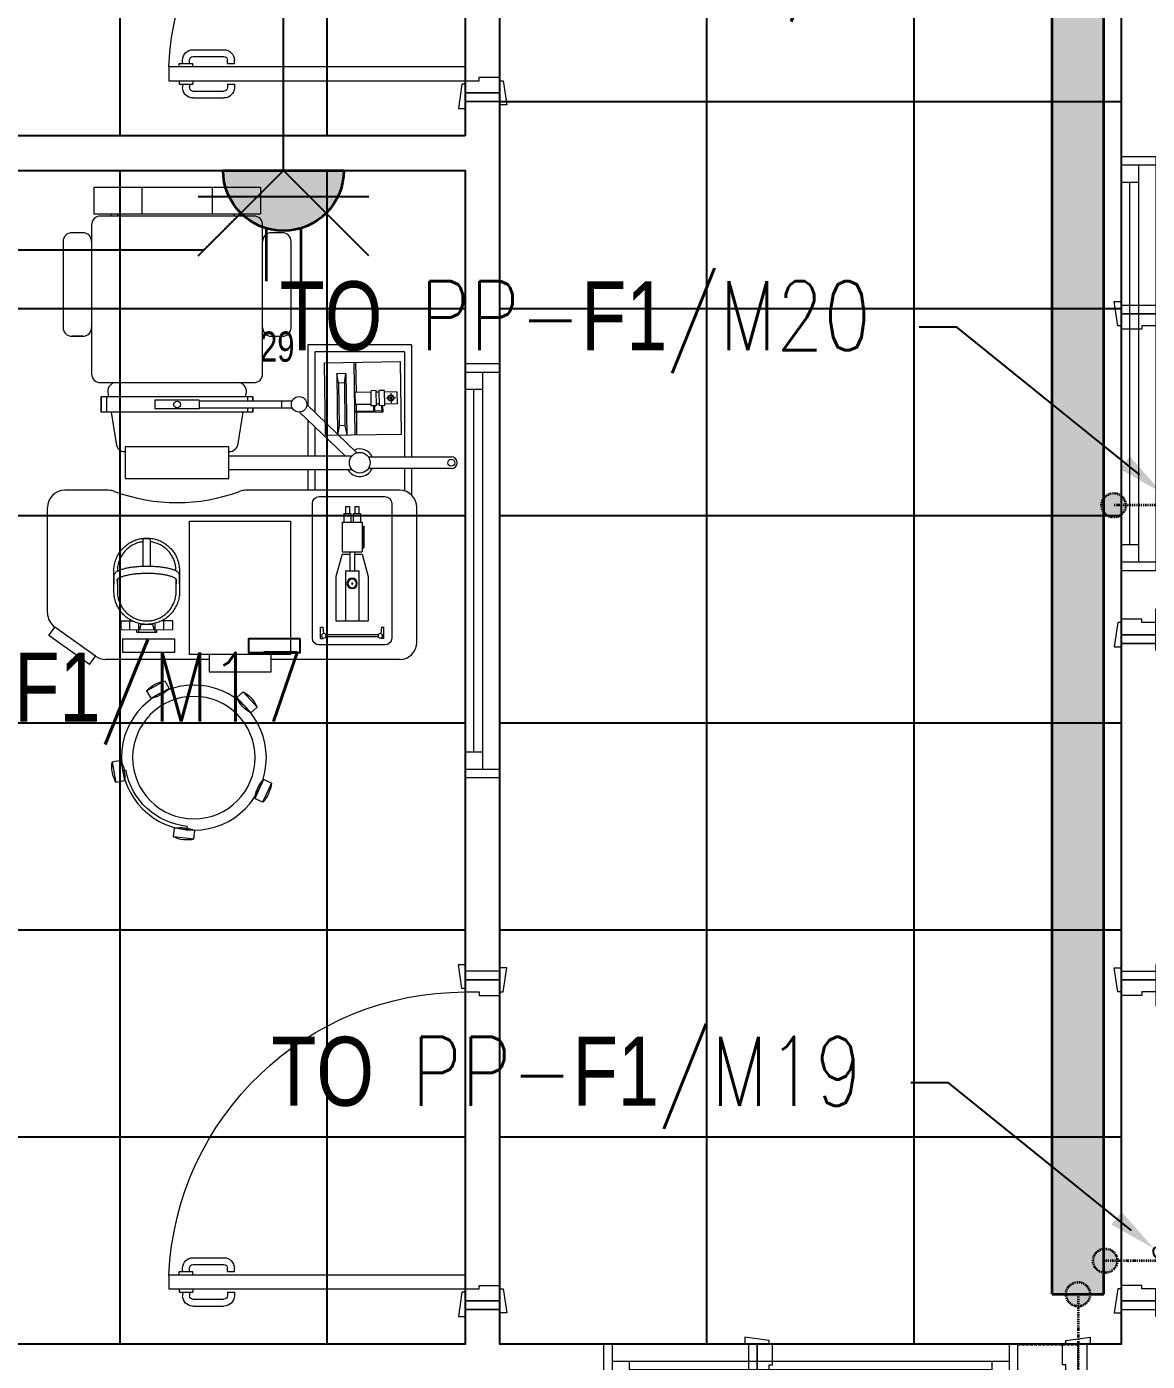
# Model space of a CAD drawing. Extents: x -178977 to 231842, y -29287 to 19916.
# Drawn here: x 13005 to 16252, y -10710 to -6843 of the extents above; entities that cross this region are included whole.
import ezdxf
from ezdxf import colors
from ezdxf.entities.mleader import LeaderData, LeaderLine
from ezdxf.enums import TextEntityAlignment as Align
from ezdxf.math import Vec2, Vec3

# ---------------------------------------------------------------- set-up
doc = ezdxf.new("R2010")
doc.units = 0
doc.header["$LTSCALE"] = 0.25
for name, pattern in [('01-First Floor-FUR$0$HIDDEN2', [4.7625, 3.175, -1.5875]), ('DASHDOT', [25.4, 12.7, -6.35, 0, -6.35]), ('HIDDEN', [9.525, 6.35, -3.175])]:
    doc.linetypes.add(name, pattern=pattern)
for name, color, linetype, lineweight in [('01-First Floor-FUR$0$72_EGR_EQP_TAG', 142, 'Continuous', 5), ('01-First Floor-FUR$0$Aluminum', 251, 'Continuous', 5), ('01-First Floor-FUR$0$LOADING', 253, 'Continuous', 5), ('01-First Floor-FUR$0$Walls', 251, 'Continuous', 5), ('01-First Floor-FUR$0$Wooden Joinery', 251, 'Continuous', 5), ('E-LITE-CIRC', 6, 'Continuous', 25), ('E-LITE-CLNG-CNDT', 6, 'DASHDOT', 35), ('E-LITE-EXIT-NUMB', 6, 'Continuous', 25), ('E-POWR-CLNG-CNDT', 6, 'DASHDOT', 35), ('E-POWR-FLOR-CNDT', 6, 'HIDDEN', 25), ('E-POWR-WALL @ 100', 4, 'Continuous', 35), ('T-CABL-TRAY', 60, 'Continuous', 35)]:
    doc.layers.add(name, color=color, linetype=linetype, lineweight=lineweight)
doc.layers.add('01-First Floor-FUR$0$FALSE CEILING', color=251, linetype='Continuous')
doc.styles.add('01-First Floor-FUR$0$X3G_ENTITY_257CFD', font='swisscl.ttf', dxfattribs={"height": 200})
doc.styles.add('DC_SIMPLEX', font='SIMPLEX.shx', dxfattribs={"width": 0.7})

# ---------------------------------------------------------------- blocks, each defined once
blk = doc.blocks.new('01-First Floor-FUR$0$A$C72370EFE')
at = {"layer": '01-First Floor-FUR$0$Wooden Joinery'}
for p, q in [((-0.01, -0.03), (-0.01, -0.07)), ((0, -0.03), (-0.01, -0.03)), ((0.04, -0.03), (0.05, -0.03)), ((0.05, -0.03), (0.05, -0.07)), ((-0.05, -0.07), (-0.05, -0.16)), ((-0.03, -0.07), (-0.03, -0.16)), ((-0.01, -0.04), (-0.02, -0.04)), ((-0.01, -0.06), (-0.02, -0.06)), ((0, -0.07), (-0.01, -0.07)), ((0.04, -0.07), (0.05, -0.07)), ((0.05, -0.04), (0.06, -0.04)), ((0.05, -0.06), (0.06, -0.06)), ((0.07, -0.07), (0.07, -0.16)), ((0.09, -0.07), (0.09, -0.16)), ((-0.01, -0.17), (-0.02, -0.17)), ((-0.01, -0.19), (-0.02, -0.19)), ((-0.01, -0.17), (-0.01, -0.19)), ((0.05, -0.17), (0.06, -0.17)), ((0.05, -0.17), (0.05, -0.19)), ((0.05, -0.19), (0.06, -0.19))]:
    blk.add_line(p, q, dxfattribs=at)
for centre, radius, start, end in [((-0.02, -0.07), 0.03, 90, 180), ((-0.02, -0.07), 0.01, 90, 180), ((0.06, -0.07), 0.03, 0, 90), ((0.06, -0.07), 0.01, 0, 90), ((-0.02, -0.16), 0.03, 180, 270), ((-0.02, -0.16), 0.01, 180, 270), ((0.06, -0.16), 0.01, 270, 0), ((0.06, -0.16), 0.03, 270, 0)]:
    blk.add_arc(centre, radius, start, end, dxfattribs=at)
blk = doc.blocks.new('01-First Floor-FUR$0$A$C5DAD61B4')
at = {"layer": '01-First Floor-FUR$0$Wooden Joinery'}
for points in [[(80, 959.1), (80, 969.1), (10, 979.1), (10, 959.1)], [(940, 959.1), (940, 969.1), (1010, 979.1), (1010, 959.1)], [(70, 859.1), (70, 849.1), (0, 839.1), (0, 859.1)], [(120, 859.1), (120, 0), (80, 0), (80, 859.1)], [(950, 859.1), (950, 849.1), (1020, 839.1), (1020, 859.1)]]:
    blk.add_lwpolyline(points, close=True, dxfattribs=at)
for points in [[(45, 859.1), (45, 959.1), (20, 959.1), (20, 859.1), (45, 859.1)], [(45, 859.1), (80, 859.1), (80, 899.1), (90, 899.1), (90, 959.1), (45, 959.1), (45, 859.1)], [(975, 859.1), (940, 859.1), (940, 899.1), (930, 899.1), (930, 959.1), (975, 959.1), (975, 859.1)], [(975, 859.1), (975, 959.1), (1000, 959.1), (1000, 859.1), (975, 859.1)]]:
    blk.add_lwpolyline(points, dxfattribs=at)
blk.add_arc((80, 859.1), 860, 272.666, 0, dxfattribs=at)
at = {"layer": '01-First Floor-FUR$0$Wooden Joinery', "xscale": 999.9999999998854, "yscale": 999.9999999998854, "zscale": 999.9999999998854, "rotation": 180}
blk.add_blockref('01-First Floor-FUR$0$A$C72370EFE', (120, 0), dxfattribs=at)
blk = doc.blocks.new('01-First Floor-FUR$0$ME12326-P')
for p, q in [((0, 0.22), (0, 0)), ((0, 0.22), (0.21, 0.22)), ((0.21, 0.22), (0.21, 0)), ((0.027, 0.1807), (0, 0.1852)), ((0.1775, 0.1852), (0, 0.1852)), ((0.027, 0.1635), (0, 0.159)), ((0.1775, 0.159), (0, 0.159)), ((0.1505, 0.1807), (0.027, 0.1807)), ((0.027, 0.1635), (0.027, 0.1807)), ((0.1505, 0.1635), (0.027, 0.1635)), ((0.1505, 0.1807), (0.1775, 0.1852)), ((0.1505, 0.1635), (0.1505, 0.1807)), ((0.1505, 0.1635), (0.1775, 0.159)), ((0.1775, 0.159), (0.1775, 0.1852)), ((0.21, 0.1355), (0, 0.1355)), ((0.0648, 0.1301), (0, 0.1301)), ((0.0648, 0.0536), (0.0648, 0.1355)), ((0.0679, 0.0806), (0.0679, 0.1355)), ((0.0875, 0.1301), (0.0679, 0.1301)), ((0.0875, 0.0867), (0.0875, 0.1327)), ((0.0875, 0.1327), (0.1225, 0.1327)), ((0.1225, 0.0867), (0.1225, 0.1327)), ((0.21, 0.1301), (0.1225, 0.1301)), ((0.0831, 0.0806), (0.0648, 0.0806)), ((0.0831, 0.0776), (0.0648, 0.0776)), ((0.0679, 0.0567), (0.0679, 0.0776)), ((0.0831, 0.0715), (0.0831, 0.0867)), ((0.0831, 0.0867), (0.1269, 0.0867)), ((0.1269, 0.0715), (0.1269, 0.0867)), ((0.0831, 0.0567), (0.0648, 0.0567)), ((0.0831, 0.0536), (0.0648, 0.0536)), ((0.0831, 0.0715), (0.1269, 0.0715)), ((0.0831, 0.0476), (0.0831, 0.0628)), ((0.0831, 0.0628), (0.1269, 0.0628)), ((0.0831, 0.0476), (0.1269, 0.0476)), ((0.0875, 0.0628), (0.0875, 0.0715)), ((0.0875, 0.0116), (0.0875, 0.0476)), ((0.105, 0.0152), (0.105, 0.0435)), ((0.1225, 0.0628), (0.1225, 0.0715)), ((0.1225, 0.0116), (0.1225, 0.0476)), ((0.1269, 0.0476), (0.1269, 0.0628)), ((0, 0), (0.21, 0)), ((0.1225, 0.0116), (0.0875, 0.0116)), ((0.1192, 0.0291), (0.0908, 0.0291))]:
    blk.add_line(p, q)
for radius in [0.00847, 0.00758, 0.00267]:
    blk.add_circle((0.105, 0.0293), radius)
blk = doc.blocks.new('01-First Floor-FUR$0$ME12281-P')
at = {"color": 0}
for p, q in [((0.4454, 0.3153), (0.0554, 0.3153)), ((0.0354, 0.2953), (0.0354, 0.1053)), ((0.414, 0.2923), (0.414, 0.2855)), ((0.4469, 0.2923), (0.414, 0.2923)), ((0.414, 0.2855), (0.4325, 0.283)), ((0.4356, 0.2759), (0.4356, 0.124)), ((0.4412, 0.2759), (0.4412, 0.1246)), ((0.4469, 0.2855), (0.4447, 0.2855)), ((0.4469, 0.2923), (0.4469, 0.2855)), ((0.4654, 0.1053), (0.4654, 0.2953)), ((0.2028, 0.2289), (0.2676, 0.2473)), ((0.2676, 0.2473), (0.3961, 0.2473)), ((0.3961, 0.2473), (0.3961, 0.1533)), ((0.0648, 0.2198), (0.0845, 0.2198)), ((0.0648, 0.2198), (0.0648, 0.2083)), ((0.0648, 0.2083), (0.0845, 0.2083)), ((0.0845, 0.2243), (0.1099, 0.2243)), ((0.0845, 0.2243), (0.0845, 0.2037)), ((0.0845, 0.2037), (0.1099, 0.2037)), ((0.0845, 0.1968), (0.0845, 0.1762)), ((0.0845, 0.1968), (0.1099, 0.1968)), ((0.1099, 0.2289), (0.1953, 0.2289)), ((0.1099, 0.2289), (0.1099, 0.1716)), ((0.1953, 0.2289), (0.1953, 0.1716)), ((0.1953, 0.2071), (0.2504, 0.2071)), ((0.1953, 0.1934), (0.2504, 0.1934)), ((0.2028, 0.2289), (0.2028, 0.2071)), ((0.2028, 0.1934), (0.2028, 0.1716)), ((0.2504, 0.2198), (0.3961, 0.2198)), ((0.2504, 0.2198), (0.2504, 0.1808)), ((0.2851, 0.2009), (0.2851, 0.1996)), ((0.2851, 0.2009), (0.2892, 0.2009)), ((0.2851, 0.1996), (0.2892, 0.1996)), ((0.2892, 0.2009), (0.2892, 0.1996)), ((0.0648, 0.1922), (0.0648, 0.1808)), ((0.0648, 0.1922), (0.0845, 0.1922)), ((0.0648, 0.1808), (0.0845, 0.1808)), ((0.0845, 0.1762), (0.1099, 0.1762)), ((0.1099, 0.1716), (0.1953, 0.1716)), ((0.1211, 0.1692), (0.1211, 0.166)), ((0.1211, 0.1692), (0.184, 0.1692)), ((0.1211, 0.166), (0.184, 0.166)), ((0.184, 0.1692), (0.184, 0.166)), ((0.2028, 0.1716), (0.2676, 0.1533)), ((0.2504, 0.1808), (0.3961, 0.1808)), ((0.2676, 0.1533), (0.3961, 0.1533)), ((0.414, 0.1151), (0.4325, 0.1175)), ((0.0554, 0.0853), (0.4454, 0.0853)), ((0.414, 0.1151), (0.414, 0.1082)), ((0.4469, 0.1082), (0.414, 0.1082)), ((0.4469, 0.1151), (0.4447, 0.1151)), ((0.4469, 0.1082), (0.4469, 0.1151))]:
    blk.add_line(p, q, dxfattribs=at)
for centre, radius in [((0.439, 0.2821), 0.00657), ((0.2871, 0.2003), 0.0149), ((0.2871, 0.2003), 0.0125), ((0.439, 0.1184), 0.00657)]:
    blk.add_circle(centre, radius, dxfattribs=at)
for centre, start, end in [((0.0554, 0.2953), 90, 180), ((0.4454, 0.2953), 0, 90), ((0.0554, 0.1053), 180, 270), ((0.4454, 0.1053), 270, 0)]:
    blk.add_arc(centre, 0.02, start, end, dxfattribs=at)
blk = doc.blocks.new('01-First Floor-FUR$0$ME18014A-P')
for p, q in [((-0.6447, 1.2847), (-0.2727, 1.2847)), ((-0.0927, 1.2847), (0.2071, 1.2847)), ((0.2537, 1.2997), (0.2362, 1.2753)), ((0.2537, 1.2997), (0.3719, 1.2152)), ((0.2362, 1.2753), (0.3544, 1.1908)), ((0.2362, 1.2753), (0.3544, 1.1908)), ((-0.6947, 1.2347), (-0.6947, 0.8447)), ((0.3719, 1.2152), (0.3544, 1.1908)), ((0.3753, 1.1501), (0.3753, 0.8447)), ((-0.6792, 0.7317), (-0.6792, 0.8085)), ((-0.6447, 0.7947), (-0.1986, 0.7947)), ((-0.3792, 0.7347), (-0.3792, 0.7947)), ((0.1986, 0.7947), (0.3253, 0.7947)), ((-0.15, 0.7347), (-0.5068, 0.7347)), ((-0.7944, 0.7317), (-0.5539, 0.7317)), ((-0.5539, 0.6977), (-0.7944, 0.6977)), ((-0.6792, 0.3732), (-0.6792, 0.6977)), ((-0.3759, 0.5465), (-0.5208, 0.6859)), ((-0.15, 0.6947), (-0.5068, 0.6947)), ((-0.3551, 0.5682), (-0.4867, 0.6947)), ((-0.3792, 0.5913), (-0.3792, 0.6947)), ((-0.1765, 0.6594), (-0.1913, 0.5686)), ((-0.15, 0.6826), (-0.1512, 0.6826)), ((0.1512, 0.6826), (0.15, 0.6826)), ((0.1913, 0.5686), (0.1765, 0.6594)), ((-0.3792, 0.3732), (-0.3792, 0.5496)), ((-0.0644, 0.5554), (-0.3331, 0.5554)), ((-0.3037, 0.5554), (-0.3037, 0.5361)), ((-0.2198, 0.5686), (-0.2198, 0.5554)), ((-0.2198, 0.5686), (0.2198, 0.5686)), ((-0.2198, 0.5554), (-0.2198, 0.5686)), ((-0.2044, 0.5554), (-0.2044, 0.5686)), ((-0.0644, 0.5586), (0.0644, 0.5586)), ((-0.0644, 0.5336), (-0.0644, 0.5586)), ((0.0644, 0.5336), (0.0644, 0.5586)), ((0.2044, 0.5236), (0.2044, 0.5686)), ((0.2198, 0.5686), (0.2198, 0.5236)), ((0.2198, 0.5236), (0.2198, 0.5686)), ((-0.3326, 0.5361), (-0.0644, 0.5361)), ((-0.2198, 0.5361), (-0.2198, 0.5236)), ((-0.2198, 0.5236), (-0.2198, 0.5361)), ((-0.2198, 0.5236), (0.2198, 0.5236)), ((-0.2044, 0.5236), (-0.2044, 0.5361)), ((-0.1986, 0.5236), (-0.2008, 0.5102)), ((-0.0644, 0.5336), (0.0644, 0.5336)), ((0.2008, 0.5102), (0.1986, 0.5236)), ((0.2223, 0.4826), (-0.2223, 0.4826)), ((-0.2477, 0.4572), (-0.2477, 0.0254)), ((0.2476, 0.0254), (0.2476, 0.4572)), ((-0.6792, 0.3732), (-0.3792, 0.3732)), ((-0.2731, 0.3484), (-0.3048, 0.3484)), ((0.273, 0.3484), (0.3048, 0.3484)), ((0.3048, 0.3484), (0.273, 0.3484)), ((-0.3302, 0.323), (-0.3302, 0.0738)), ((0.3302, 0.0738), (0.3302, 0.323)), ((-0.3048, 0.0484), (-0.2731, 0.0484)), ((0.273, 0.0484), (0.3048, 0.0484)), ((-0.2223, 0), (0.2223, 0)), ((-0.1841, -0.0063), (-0.1841, 0)), ((-0.1651, 0), (-0.1651, -0.0063)), ((0.1714, 0), (0.1714, -0.0063)), ((0.1905, 0), (0.1905, -0.0063)), ((-0.2413, -0.0826), (-0.2413, -0.0063)), ((0.2413, -0.0063), (-0.2413, -0.0063)), ((-0.1016, -0.0826), (-0.1016, -0.0063)), ((0.1011, -0.0063), (0.1011, -0.0826)), ((0.2413, -0.0826), (0.2413, -0.0063)), ((-0.2413, -0.0826), (0.2413, -0.0826))]:
    blk.add_line(p, q)
at = {"color": 8}
for p, q in [((-0.6592, 0.7317), (-0.6592, 0.7968)), ((-0.3992, 0.7347), (-0.3992, 0.7947)), ((-0.6592, 0.3932), (-0.6592, 0.6977)), ((-0.3992, 0.6105), (-0.3992, 0.6947)), ((-0.3992, 0.3932), (-0.3992, 0.5689)), ((-0.6592, 0.3932), (-0.3992, 0.3932))]:
    blk.add_line(p, q, dxfattribs=at)
for points in [[(-0.2727, 1.2703), (-0.0927, 1.2703), (-0.0927, 1.3203), (-0.2727, 1.3203)], [(-0.3289, 0.8843), (-0.3289, 1.2703), (-0.0364, 1.2703), (-0.0364, 0.8843)], [(-0.15, 0.6686), (0.15, 0.6686), (0.15, 0.7607), (-0.15, 0.7607)]]:
    blk.add_lwpolyline(points, close=True)
for centre, radius in [((-0.5292, 0.7147), 0.03), ((-0.7944, 0.7147), 0.01), ((-0.3535, 0.5457), 0.0225), ((0, 0.5461), 0.00979)]:
    blk.add_circle(centre, radius)
for centre, radius, start, end in [((-0.6447, 1.2347), 0.05, 90, 180), ((0.2071, 1.2347), 0.05, 54.4343, 90), ((0.3253, 1.1501), 0.05, 0, 54.4343), ((-0.6447, 0.8447), 0.05, 180, 270), ((0, 0.313), 0.5175, 69.5195, 110.4805), ((0.3253, 0.8447), 0.05, 270, 0), ((-0.1986, 0.8447), 0.05, 270, 290.4805), ((0.1986, 0.8447), 0.05, 249.5195, 270), ((-0.5292, 0.7147), 0.04, 30, 154.8331), ((-0.7944, 0.7147), 0.017, 90, 270), ((-0.5292, 0.7147), 0.04, 205.1669, 294.1023), ((-0.1512, 0.6572), 0.0254, 90, 175.0303), ((0.1512, 0.6572), 0.0254, 4.9697, 90), ((-0.1755, 0.508), 0.0254, 175.0303, 270), ((0.1755, 0.508), 0.0254, 270, 4.9697), ((-0.2223, 0.4572), 0.0254, 90, 180), ((0.2223, 0.4572), 0.0254, 0, 90), ((-0.3048, 0.323), 0.0254, 90, 180), ((-0.2731, 0.323), 0.0254, 0, 90), ((0.273, 0.323), 0.0254, 90, 180), ((0.3048, 0.323), 0.0254, 0, 90), ((-0.3048, 0.0738), 0.0254, 180, 270), ((-0.2731, 0.0738), 0.0254, 270, 0), ((0.273, 0.0738), 0.0254, 180, 270), ((0.3048, 0.0738), 0.0254, 270, 0), ((-0.2223, 0.0254), 0.0254, 180, 270), ((0.2223, 0.0254), 0.0254, 270, 0)]:
    blk.add_arc(centre, radius, start, end)
blk = doc.blocks.new('01-First Floor-FUR$0$ME12818-P')
for p, q in [((-0.0723, 0.1635), (0.0777, 0.1635)), ((-0.0723, 0.1635), (-0.0723, 0.1385)), ((-0.0468, 0.1635), (-0.0468, 0.1385)), ((-0.0262, 0.1712), (0.0316, 0.1712)), ((-0.0262, 0.1712), (-0.0262, 0.1635)), ((-0.0212, 0.1712), (-0.0212, 0.145)), ((-0.0148, 0.1485), (-0.0184, 0.1635)), ((0.0238, 0.1635), (0.0202, 0.1485)), ((0.0266, 0.1712), (0.0266, 0.145)), ((0.0316, 0.1712), (0.0316, 0.1635)), ((0.0521, 0.1635), (0.0521, 0.1385)), ((0.0777, 0.1635), (0.0777, 0.1385)), ((-0.0389, 0.1385), (-0.0723, 0.1385)), ((0.0202, 0.1485), (-0.0148, 0.1485)), ((-0.0123, 0.1485), (-0.0123, 0.1471)), ((0.0177, 0.1471), (0.0177, 0.1485)), ((0.0777, 0.1385), (0.0442, 0.1385)), ((-0.0923, 0.0534), (-0.0923, -0.0066)), ((-0.0823, 0.018), (-0.0823, 0.0534)), ((0.0877, 0.0534), (0.0877, 0.018)), ((0.0977, -0.0066), (0.0977, 0.0534)), ((-0.0913, 0.0311), (-0.0913, 0.0053)), ((-0.0833, 0.0208), (-0.0833, 0.0311)), ((0.0887, 0.0311), (0.0887, 0.0208)), ((0.0967, 0.0053), (0.0967, 0.0311)), ((-0.0823, -0.0066), (-0.0823, -0.006)), ((-0.0053, -0.0205), (0.0107, -0.0205)), ((0.0877, -0.0061), (0.0877, -0.0066)), ((-0.0053, -0.0996), (-0.0058, -0.0996)), ((0.0107, -0.0996), (-0.0053, -0.0996)), ((0.0111, -0.0996), (0.0107, -0.0996))]:
    blk.add_line(p, q)
at = {"flags": 128}
for points in [[(0.0977, 0.0534), (0.0976, 0.0572), (0.0974, 0.061), (0.097, 0.0648), (0.0965, 0.0685), (0.0958, 0.0723), (0.095, 0.076), (0.094, 0.0796), (0.0929, 0.0833), (0.0916, 0.0869), (0.0902, 0.0904), (0.0886, 0.0939), (0.087, 0.0973), (0.0851, 0.1006), (0.0832, 0.1038), (0.0811, 0.107), (0.0789, 0.1101), (0.0766, 0.1131), (0.0741, 0.116), (0.0716, 0.1188), (0.0689, 0.1215), (0.0661, 0.1241), (0.0632, 0.1266), (0.0602, 0.129), (0.0572, 0.1312), (0.054, 0.1333), (0.0508, 0.1353), (0.0475, 0.1372), (0.0441, 0.1389), (0.0406, 0.1405), (0.0371, 0.1419), (0.0335, 0.1432), (0.0299, 0.1444), (0.0263, 0.1454), (0.0226, 0.1463), (0.0188, 0.147), (0.0151, 0.1476), (0.0113, 0.148), (0.0075, 0.1483), (0.0037, 0.1484), (-0.0001, 0.1483), (-0.0039, 0.1482), (-0.0077, 0.1478), (-0.0114, 0.1473), (-0.0152, 0.1467), (-0.0189, 0.1459), (-0.0226, 0.145), (-0.0262, 0.1439), (-0.0298, 0.1427), (-0.0334, 0.1413), (-0.0368, 0.1398), (-0.0403, 0.1381), (-0.0436, 0.1363), (-0.0469, 0.1344), (-0.0501, 0.1324), (-0.0532, 0.1302), (-0.0562, 0.1279), (-0.0592, 0.1255), (-0.062, 0.1229), (-0.0647, 0.1203), (-0.0674, 0.1176), (-0.0699, 0.1147), (-0.0723, 0.1118), (-0.0745, 0.1087), (-0.0767, 0.1056), (-0.0787, 0.1024), (-0.0806, 0.0991), (-0.0824, 0.0957), (-0.084, 0.0923), (-0.0855, 0.0888), (-0.0868, 0.0852), (-0.088, 0.0816), (-0.0891, 0.078), (-0.09, 0.0743), (-0.0907, 0.0705), (-0.0914, 0.0668), (-0.0918, 0.063), (-0.0921, 0.0592), (-0.0923, 0.0554), (-0.0923, 0.0534)], [(-0.0823, 0.0534), (-0.0822, 0.0568), (-0.082, 0.0602), (-0.0817, 0.0636), (-0.0812, 0.0669), (-0.0806, 0.0703), (-0.0799, 0.0736), (-0.079, 0.0769), (-0.078, 0.0801), (-0.0769, 0.0833), (-0.0756, 0.0865), (-0.0742, 0.0896), (-0.0727, 0.0926), (-0.0711, 0.0956), (-0.0693, 0.0985), (-0.0675, 0.1014), (-0.0655, 0.1041), (-0.0634, 0.1068), (-0.0612, 0.1094), (-0.0589, 0.1119), (-0.0565, 0.1144), (-0.054, 0.1167), (-0.0515, 0.1189), (-0.0488, 0.121), (-0.0461, 0.123), (-0.0432, 0.1249), (-0.0403, 0.1267), (-0.0374, 0.1284), (-0.0343, 0.1299), (-0.0313, 0.1313), (-0.0281, 0.1326), (-0.0249, 0.1338), (-0.0217, 0.1348), (-0.0184, 0.1357), (-0.0151, 0.1365), (-0.0118, 0.1371), (-0.0084, 0.1377), (-0.005, 0.138), (-0.0016, 0.1383), (0.0018, 0.1384), (0.0052, 0.1383), (0.0086, 0.1382), (0.012, 0.1379), (0.0153, 0.1374), (0.0187, 0.1369), (0.022, 0.1362), (0.0253, 0.1353), (0.0286, 0.1344), (0.0318, 0.1333), (0.0349, 0.132), (0.0381, 0.1307), (0.0411, 0.1292), (0.0441, 0.1276), (0.0471, 0.1259), (0.0499, 0.1241), (0.0527, 0.1221), (0.0554, 0.1201), (0.058, 0.1179), (0.0606, 0.1156), (0.063, 0.1133), (0.0654, 0.1108), (0.0676, 0.1082), (0.0698, 0.1056), (0.0718, 0.1029), (0.0737, 0.1001), (0.0755, 0.0972), (0.0772, 0.0943), (0.0788, 0.0912), (0.0803, 0.0882), (0.0816, 0.085), (0.0828, 0.0819), (0.0839, 0.0786), (0.0848, 0.0754), (0.0856, 0.0721), (0.0863, 0.0687), (0.0868, 0.0654), (0.0873, 0.062), (0.0875, 0.0586), (0.0877, 0.0552), (0.0877, 0.0534)], [(-0.0913, 0.0053), (-0.0912, 0.004), (-0.0909, 0.0028), (-0.0905, 0.0016), (-0.0898, 0.0005), (-0.089, -0.0007), (-0.0881, -0.0017), (-0.0871, -0.0028), (-0.0859, -0.0038), (-0.0845, -0.0047), (-0.0831, -0.0057), (-0.0815, -0.0066), (-0.0798, -0.0075), (-0.078, -0.0083), (-0.076, -0.0092), (-0.0739, -0.01), (-0.0718, -0.0108), (-0.0695, -0.0116), (-0.067, -0.0123), (-0.0645, -0.013), (-0.0619, -0.0137), (-0.0592, -0.0144), (-0.0563, -0.015), (-0.0534, -0.0156), (-0.0504, -0.0162), (-0.0473, -0.0167), (-0.0442, -0.0172), (-0.0409, -0.0177), (-0.0376, -0.0181), (-0.0343, -0.0185), (-0.0308, -0.0189), (-0.0274, -0.0192), (-0.0238, -0.0195), (-0.0203, -0.0198), (-0.0167, -0.02), (-0.013, -0.0202), (-0.0094, -0.0203), (-0.0057, -0.0204), (-0.002, -0.0205), (0.0017, -0.0205), (0.0054, -0.0205), (0.0091, -0.0204), (0.0128, -0.0204), (0.0164, -0.0202), (0.0201, -0.0201), (0.0237, -0.0199), (0.0273, -0.0196), (0.0309, -0.0194), (0.0344, -0.0191), (0.0378, -0.0187), (0.0412, -0.0183), (0.0446, -0.0179), (0.0478, -0.0175), (0.051, -0.017), (0.0542, -0.0165), (0.0572, -0.0159), (0.0602, -0.0153), (0.063, -0.0147), (0.0658, -0.0141), (0.0685, -0.0134), (0.0711, -0.0127), (0.0735, -0.012), (0.0759, -0.0112), (0.0782, -0.0104), (0.0803, -0.0096), (0.0823, -0.0088), (0.0842, -0.008), (0.086, -0.0071), (0.0876, -0.0062), (0.0892, -0.0052), (0.0906, -0.0043), (0.0918, -0.0033), (0.093, -0.0023), (0.094, -0.0012), (0.0948, -0.0002), (0.0955, 0.001), (0.0961, 0.0022), (0.0965, 0.0034), (0.0967, 0.0046), (0.0967, 0.0053)], [(-0.0833, 0.0208), (-0.0833, 0.0202), (-0.0831, 0.0195), (-0.0829, 0.0189), (-0.0825, 0.0182), (-0.082, 0.0175), (-0.0813, 0.0167), (-0.0805, 0.016), (-0.0796, 0.0152), (-0.0785, 0.0144), (-0.0773, 0.0136), (-0.076, 0.0128), (-0.0745, 0.012), (-0.0729, 0.0113), (-0.0711, 0.0105), (-0.0692, 0.0098), (-0.0672, 0.009), (-0.0651, 0.0083), (-0.0629, 0.0077), (-0.0606, 0.007), (-0.0581, 0.0064), (-0.0556, 0.0057), (-0.053, 0.0052), (-0.0502, 0.0046), (-0.0474, 0.0041), (-0.0445, 0.0036), (-0.0416, 0.0031), (-0.0385, 0.0027), (-0.0354, 0.0022), (-0.0322, 0.0019), (-0.029, 0.0015), (-0.0257, 0.0012), (-0.0224, 0.0009), (-0.019, 0.0007), (-0.0156, 0.0005), (-0.0122, 0.0003), (-0.0087, 0.0002), (-0.0052, 0.0001), (-0.0017, 0), (0.0017, 0), (0.0052, 0), (0.0087, 0), (0.0122, 0.0001), (0.0157, 0.0002), (0.0191, 0.0004), (0.0226, 0.0006), (0.026, 0.0008), (0.0293, 0.0011), (0.0326, 0.0014), (0.0359, 0.0017), (0.0391, 0.002), (0.0422, 0.0024), (0.0453, 0.0029), (0.0483, 0.0033), (0.0513, 0.0038), (0.0541, 0.0043), (0.0569, 0.0049), (0.0596, 0.0054), (0.0622, 0.006), (0.0647, 0.0067), (0.067, 0.0073), (0.0693, 0.008), (0.0715, 0.0087), (0.0736, 0.0094), (0.0755, 0.0101), (0.0773, 0.0109), (0.079, 0.0116), (0.0806, 0.0124), (0.082, 0.0132), (0.0833, 0.014), (0.0844, 0.0147), (0.0854, 0.0155), (0.0863, 0.0163), (0.087, 0.0171), (0.0876, 0.0178), (0.0881, 0.0185), (0.0884, 0.0192), (0.0886, 0.0198), (0.0887, 0.0204), (0.0887, 0.0208)], [(-0.0923, -0.0066), (-0.0922, -0.0104), (-0.092, -0.0142), (-0.0916, -0.018), (-0.0911, -0.0217), (-0.0904, -0.0255), (-0.0896, -0.0292), (-0.0886, -0.0329), (-0.0875, -0.0365), (-0.0862, -0.0401), (-0.0848, -0.0436), (-0.0833, -0.0471), (-0.0816, -0.0505), (-0.0797, -0.0538), (-0.0778, -0.0571), (-0.0757, -0.0603), (-0.0735, -0.0633), (-0.0712, -0.0663), (-0.0687, -0.0693), (-0.0662, -0.0721), (-0.0635, -0.0748), (-0.0607, -0.0774), (-0.0578, -0.0798), (-0.0549, -0.0822), (-0.0518, -0.0844), (-0.0486, -0.0866), (-0.0454, -0.0885), (-0.0421, -0.0904), (-0.0387, -0.0921), (-0.0352, -0.0937), (-0.0317, -0.0952), (-0.0282, -0.0965), (-0.0245, -0.0976), (-0.0209, -0.0986), (-0.0172, -0.0995), (-0.0135, -0.1002), (-0.0097, -0.1008), (-0.0059, -0.1012), (-0.0021, -0.1015), (0.0017, -0.1016), (0.0055, -0.1016), (0.0093, -0.1014), (0.013, -0.101), (0.0168, -0.1006), (0.0206, -0.0999), (0.0243, -0.0991), (0.028, -0.0982), (0.0316, -0.0971), (0.0352, -0.0959), (0.0387, -0.0945), (0.0422, -0.093), (0.0456, -0.0913), (0.049, -0.0896), (0.0523, -0.0876), (0.0555, -0.0856), (0.0586, -0.0834), (0.0616, -0.0811), (0.0646, -0.0787), (0.0674, -0.0762), (0.0701, -0.0735), (0.0727, -0.0708), (0.0753, -0.0679), (0.0776, -0.065), (0.0799, -0.0619), (0.0821, -0.0588), (0.0841, -0.0556), (0.086, -0.0523), (0.0878, -0.0489), (0.0894, -0.0455), (0.0909, -0.042), (0.0922, -0.0384), (0.0934, -0.0348), (0.0945, -0.0312), (0.0954, -0.0275), (0.0961, -0.0238), (0.0967, -0.02), (0.0972, -0.0162), (0.0975, -0.0125), (0.0977, -0.0087), (0.0977, -0.0066)], [(-0.0073, -0.091), (-0.0099, -0.0907), (-0.0133, -0.0901), (-0.0166, -0.0894), (-0.0199, -0.0886), (-0.0232, -0.0876), (-0.0264, -0.0865), (-0.0296, -0.0853), (-0.0327, -0.0839), (-0.0357, -0.0824), (-0.0387, -0.0808), (-0.0417, -0.0791), (-0.0445, -0.0773), (-0.0473, -0.0753), (-0.05, -0.0733), (-0.0527, -0.0711), (-0.0552, -0.0689), (-0.0576, -0.0665), (-0.06, -0.064), (-0.0622, -0.0615), (-0.0644, -0.0588), (-0.0664, -0.0561), (-0.0683, -0.0533), (-0.0701, -0.0504), (-0.0718, -0.0475), (-0.0734, -0.0445), (-0.0749, -0.0414), (-0.0762, -0.0383), (-0.0774, -0.0351), (-0.0785, -0.0319), (-0.0794, -0.0286), (-0.0802, -0.0253), (-0.0809, -0.022), (-0.0815, -0.0186), (-0.0819, -0.0152), (-0.0821, -0.0118), (-0.0823, -0.0084), (-0.0823, -0.0066)], [(-0.0073, -0.0204), (-0.0073, -0.0976)], [(0.0877, -0.0066), (0.0876, -0.01), (0.0874, -0.0134), (0.0871, -0.0168), (0.0866, -0.0202), (0.086, -0.0235), (0.0853, -0.0268), (0.0844, -0.0301), (0.0834, -0.0334), (0.0822, -0.0366), (0.081, -0.0397), (0.0796, -0.0428), (0.0781, -0.0459), (0.0765, -0.0488), (0.0747, -0.0518), (0.0728, -0.0546), (0.0709, -0.0574), (0.0688, -0.0601), (0.0666, -0.0627), (0.0643, -0.0652), (0.0619, -0.0676), (0.0594, -0.0699), (0.0569, -0.0721), (0.0542, -0.0742), (0.0514, -0.0762), (0.0486, -0.0781), (0.0457, -0.0799), (0.0428, -0.0816), (0.0397, -0.0831), (0.0366, -0.0845), (0.0335, -0.0858), (0.0303, -0.087), (0.0271, -0.088), (0.0238, -0.089), (0.0205, -0.0897), (0.0171, -0.0904), (0.0138, -0.0909), (0.0127, -0.091)], [(0.0127, -0.0976), (0.0127, -0.0204)], [(-0.0059, -0.0995), (-0.0062, -0.0994), (-0.0066, -0.0992), (-0.0069, -0.0989), (-0.0071, -0.0985), (-0.0073, -0.0981), (-0.0073, -0.0976)], [(0.0127, -0.0976), (0.0126, -0.0981), (0.0125, -0.0985), (0.0123, -0.0989), (0.0119, -0.0992), (0.0116, -0.0994), (0.0113, -0.0995)]]:
    blk.add_lwpolyline(points, dxfattribs=at)
for centre, major_axis, start_param, end_param in [((-0.0053, -0.02), (0.002, 0), 3.665191, 4.712389), ((0.0107, -0.02), (-0.002, 0), 1.570796, 2.617994)]:
    blk.add_ellipse(centre, major_axis=major_axis, ratio=0.262075, start_param=start_param, end_param=end_param)
blk = doc.blocks.new('01-First Floor-FUR$0$HF10037B-P')
at = {"layer": '01-First Floor-FUR$0$LOADING'}
for p, q in [((0.2459, 0.134), (0.1859, 0.134)), ((0.1859, 0.134), (0.1859, 0.109)), ((0.2459, 0.134), (0.2459, 0.109)), ((0.2459, 0.109), (0.1859, 0.109)), ((0, 0), (-0.0142, -0.0583)), ((0, 0), (0.0243, -0.0059)), ((0.0243, -0.0059), (0.01, -0.0642)), ((0.4071, -0.0094), (0.431, -0.0018)), ((0.4071, -0.0094), (0.4255, -0.0665)), ((0.431, -0.0018), (0.4493, -0.0589)), ((-0.0142, -0.0583), (0.01, -0.0642)), ((0.4069, -0.0417), (0.4165, -0.0387)), ((0.4255, -0.0665), (0.4493, -0.0589)), ((0.0524, -0.2725), (0.0674, -0.2525)), ((0.0674, -0.2525), (0.1154, -0.2885)), ((0.3125, -0.2897), (0.362, -0.2558)), ((0.3267, -0.268), (0.3323, -0.2763)), ((0.3761, -0.2764), (0.362, -0.2558)), ((0.0524, -0.2725), (0.1004, -0.3085)), ((0.1004, -0.3085), (0.1154, -0.2885)), ((0.3266, -0.3103), (0.3125, -0.2897)), ((0.3266, -0.3103), (0.3761, -0.2764))]:
    blk.add_line(p, q, dxfattribs=at)
for radius in [0.21, 0.1775]:
    blk.add_circle((0.2161, -0.1014), radius, dxfattribs=at)
for centre, radius, start, end in [((0.2159, 0.0465), 0.0925, 71.0754, 108.9246), ((0.2159, 0.1965), 0.0925, 251.0754, 288.9246), ((0.0779, -0.0499), 0.0925, 147.3419, 185.1912), ((-0.0678, -0.0143), 0.0925, 327.3419, 5.1912), ((0.4996, -0.0113), 0.0925, 178.8412, 216.6904), ((0.3568, -0.057), 0.0925, 358.8412, 36.6904), ((0.2161, -0.1014), 0.2, 303.6037, 17.3657), ((0.0389, -0.3404), 0.0925, 34.1875, 72.0368), ((0.3867, -0.3449), 0.0925, 105.5121, 143.3614), ((0.1289, -0.2205), 0.0925, 214.1875, 252.0368), ((0.3019, -0.2212), 0.0925, 285.5121, 323.3614)]:
    blk.add_arc(centre, radius, start, end, dxfattribs=at)
blk = doc.blocks.new('01-First Floor-FUR$0$A$C37be4daf')
at = {"layer": '01-First Floor-FUR$0$Aluminum'}
for p, q in [((1416, 598.2), (216, 598.2)), ((241, 498.2), (241, 598.2)), ((291, 548.2), (291, 598.2)), ((1341, 548.2), (1341, 598.2)), ((1391, 498.2), (1391, 598.2)), ((1391, 548.2), (241, 548.2)), ((291, 573.2), (1341, 573.2)), ((1416, 498.2), (216, 498.2))]:
    blk.add_line(p, q, dxfattribs=at)
at = {"layer": '01-First Floor-FUR$0$Walls'}
for p, q in [((216, 498.2), (216, 598.2)), ((1416, 498.2), (1416, 598.2))]:
    blk.add_line(p, q, dxfattribs=at)
blk = doc.blocks.new('01-First Floor-FUR')
at = {"linetype": '01-First Floor-FUR$0$HIDDEN2', "ltscale": 10}
blk.add_line((15876, -10660), (16051, -10660), dxfattribs=at)
at = {"layer": '01-First Floor-FUR$0$FALSE CEILING', "linetype": 'Continuous'}
for p, q in [((14976, -10660), (14976, -2710)), ((15576, -10660), (15576, -2710)), ((13276, -7160), (13276, -2810)), ((13876, -7160), (13876, -2810)), ((14376, -7060), (16176, -7060)), ((13276, -10660), (13276, -7260)), ((13876, -10660), (13876, -7260)), ((10276, -7660), (14276, -7660)), ((14376, -7660), (16176, -7660)), ((10276, -8260), (14276, -8260)), ((14376, -8260), (16176, -8260)), ((10276, -8860), (14276, -8860)), ((14376, -8860), (16176, -8860)), ((10276, -9460), (14276, -9460)), ((14376, -9460), (16176, -9460)), ((10276, -10060), (14276, -10060)), ((14376, -10060), (16176, -10060))]:
    blk.add_line(p, q, dxfattribs=at)
at = {"layer": '01-First Floor-FUR$0$FALSE CEILING'}
for points in [[(14376, -2710), (16176, -2710), (16176, -10660), (14376, -10660)], [(14276, -7160), (10276, -7160), (10276, -2810), (14276, -2810)], [(10276, -7260), (14276, -7260), (14276, -10660), (10276, -10660)]]:
    blk.add_lwpolyline(points, close=True, dxfattribs=at)
at = {"layer": '01-First Floor-FUR$0$FALSE CEILING', "extrusion": (-4.6879e-08, -1.66552e-10, 1), "elevation": -0.2}
blk.add_lwpolyline([(13797.9, -8616.6), (13647.9, -8616.6), (13647.9, -8656.6), (13797.9, -8656.6)], close=True, dxfattribs=at)
at = {"layer": '01-First Floor-FUR$0$LOADING', "extrusion": (4.6879e-08, -1.66552e-10, 1), "elevation": -0.2}
blk.add_lwpolyline([(13283.6, -8616.6), (13433.6, -8616.6), (13433.6, -8656.6), (13283.6, -8656.6)], close=True, dxfattribs=at)
at = {"layer": '01-First Floor-FUR$0$Walls'}
for p, q in [((16176, -7650), (16176, -5940)), ((14276, -7060), (14276, -7160)), ((14276, -7060), (14376, -7060)), ((14376, -7060), (14376, -9570)), ((10276, -7160), (14276, -7160)), ((10276, -7260), (14276, -7260)), ((14276, -7260), (14276, -9580)), ((16176, -7650), (16276, -7650)), ((16176, -8630), (16176, -9580)), ((16276, -8630), (16176, -8630)), ((16176, -9580), (16276, -9580)), ((14276, -10560), (14276, -10660)), ((14276, -10560), (14376, -10560)), ((14376, -10560), (14376, -10660)), ((16176, -10560), (16276, -10560)), ((16176, -10560), (16176, -10660)), ((10276, -10660), (14276, -10660)), ((14376, -10660), (15096, -10660)), ((15096, -10660), (15096, -10760)), ((16076, -10660), (16176, -10660)), ((16076, -10660), (16076, -10760))]:
    blk.add_line(p, q, dxfattribs=at)
for p, rotation in [((16774.2, -8636), 90), ((14874.2, -9236), 90), ((16092, -10161.8), 180)]:
    blk.add_blockref('01-First Floor-FUR$0$A$C37be4daf', p, dxfattribs=dict(rotation=rotation))
at = {"layer": '01-First Floor-FUR$0$LOADING', "extrusion": (-4.73306e-08, 1.42937e-21, -1), "xscale": -999.9999999999999, "yscale": 999.9999999999999, "zscale": -999.9999999999999, "rotation": 180}
blk.add_blockref('01-First Floor-FUR$0$ME18014A-P', (-13441, -7391.9, 0.2), dxfattribs=at)
at = {"layer": '01-First Floor-FUR$0$LOADING', "extrusion": (8.1011e-08, -3.68387e-07, 1), "xscale": 1000.000000000001, "yscale": 1000.000000000001, "zscale": 1000.000000000001, "rotation": 90.80466617928126}
blk.add_blockref('01-First Floor-FUR$0$ME12326-P', (14091.3, -8023.8, -0.2), dxfattribs=at)
at = {"layer": '01-First Floor-FUR$0$LOADING', "extrusion": (4.73306e-08, -1.42937e-21, 1), "xscale": -1000, "yscale": 1000}
for name, p, zscale, rotation in [('01-First Floor-FUR$0$ME12281-P', (14148.3, -8169.1, 3.1), 999.9999999999999, 90), ('01-First Floor-FUR$0$ME12818-P', (13350.3, -8426.6, -0.2), 1000, 180.2454464877884)]:
    blk.add_blockref(name, p, dxfattribs=dict(at, zscale=zscale, rotation=rotation))
at = {"layer": '01-First Floor-FUR$0$LOADING', "extrusion": (3.6788e-07, -2.79672e-08, -1), "xscale": 1000.000000000001, "yscale": 1000.000000000001, "zscale": 1000.000000000001, "rotation": 332.0283038305284}
blk.add_blockref('01-First Floor-FUR$0$HF10037B-P', (-13632.9, -8770.2, 0.2), dxfattribs=at)
at = {"layer": '01-First Floor-FUR$0$Wooden Joinery', "xscale": -1}
for p, rotation in [((13416.9, -7080), 270.0000000000001), ((13416.9, -10580), 270.0000000000001), ((17135.1, -9560), 90)]:
    blk.add_blockref('01-First Floor-FUR$0$A$C5DAD61B4', p, dxfattribs=dict(at, rotation=rotation))
at = {"layer": '01-First Floor-FUR$0$Wooden Joinery', "rotation": 90.00000000000001}
blk.add_blockref('01-First Floor-FUR$0$A$C5DAD61B4', (17135.1, -8650), dxfattribs=at)
at = {"layer": '01-First Floor-FUR$0$Wooden Joinery', "xscale": -1}
blk.add_blockref('01-First Floor-FUR$0$A$C5DAD61B4', (16096, -11619.1), dxfattribs=at)
at = {"layer": '01-First Floor-FUR$0$72_EGR_EQP_TAG', "insert": (13731.3, -7726.5, -0.2), "char_height": 87.47, "attachment_point": 2, "style": '01-First Floor-FUR$0$X3G_ENTITY_257CFD'}
blk.add_mtext('29', dxfattribs=at)
blk = doc.blocks.new('*U68')
h = blk.add_hatch(color=253)
edge = h.paths.add_edge_path()
edge.add_line((-1.75, 0), (1.75, 0))
edge.add_arc((0, 0), 1.75, 180, 360, ccw=False)
for p, q in [((-0.5, -1.677), (-0.5, -3.211)), ((0.5, -1.677), (0.5, -3.211))]:
    blk.add_line(p, q)
blk.add_lwpolyline([(-1.75, 0, 1), (1.75, 0)], format="xyb", close=True)
at = {"layer": 'Defpoints'}
for p, q in [((-2.475, -2.475), (0, 0)), ((2.475, -2.475), (0, 0)), ((2.475, -0.758), (-2.475, -0.758))]:
    blk.add_line(p, q, dxfattribs=at)
at = {"layer": 'E-LITE-EXIT-NUMB', "style": 'DC_SIMPLEX', "width": 0.7, "flags": 8}
blk.add_attdef('TYPE', text='', height=2, rotation=360, dxfattribs=at).set_placement((-2.682, 5.238), align=Align.RIGHT)
blk.add_attdef('CIRCUIT', (2.682, 5.238), '', height=2, rotation=360, dxfattribs=at)
blk = doc.blocks.new('ARR0W')
at = {"color": 45}
blk.add_ellipse((0, 0), major_axis=(0.4, 0), ratio=0.4, dxfattribs=at)
at = {"color": 45, "ltscale": 0.5}
blk.add_solid([(-1.4, 0.167), (-0.4, 0), (-1.4, -0.167)], dxfattribs=at)
blk = doc.blocks.new('*U215')
at = {"lineweight": 0}
h = blk.add_hatch(dxfattribs=at)
h.set_pattern_fill('HEX', color=253, scale=8, angle=180, style=0)
h.set_pattern_definition([(180, (-21352.648, -3e-10), (6e-13, -43.99409), [25.4, -50.8]), (300, (-21352.648, -3e-10), (38.1, 21.997045), [25.4, -50.8]), (240, (-21378.048, -3e-10), (38.1, -21.997045), [25.4, -50.8])])
h.paths.add_polyline_path([(-9205.8, 150), (-9205.8, 0), (0, 0), (0, 150)])
at = {"color": 0}
for p, q in [((0, 150), (-9205.8, 150)), ((0, 0), (0, 150)), ((0, 0), (-9205.8, 0))]:
    blk.add_line(p, q, dxfattribs=at)

msp = doc.modelspace()

# ---------------------------------------------------------------- hatches: boundary and pattern name
at = {"layer": 'E-POWR-CLNG-CNDT'}
h = msp.add_hatch(color=256, dxfattribs=at)
h.dxf.hatch_style = 1
h.paths.add_polyline_path([(16119.3, -8229.9, 1), (16189.3, -8229.9, 1)])
h = msp.add_hatch(color=256, dxfattribs=at)
h.dxf.hatch_style = 1
h.paths.add_polyline_path([(16094.7, -10418.7, 1), (16164.7, -10418.7, 1)])
h = msp.add_hatch(color=256, dxfattribs=at)
h.dxf.hatch_style = 1
h.paths.add_polyline_path([(16016, -10515.8, 1), (16086, -10515.8, 1)])

# ---------------------------------------------------------------- linework, layer by layer
at = {"layer": 'E-POWR-CLNG-CNDT', "elevation": -0.1}
for points in [[(16339.3, -8229.9), (16154.3, -8229.9)], [(16314.7, -10418.7), (16129.7, -10418.7)]]:
    msp.add_lwpolyline(points, dxfattribs=at)
at = {"layer": 'E-POWR-CLNG-CNDT'}
msp.add_lwpolyline([(16051, -10515.8), (16051, -12117.7, 0.136038), (16061.7, -12156.3), (16176, -12346.6)], format="xyb", dxfattribs=at)
for centre in [(16154.3, -8229.9, -0.1), (16129.7, -10418.7, -0.1), (16051, -10515.8)]:
    msp.add_circle(centre, 35, dxfattribs=at)
at = {"layer": 'E-POWR-FLOR-CNDT'}
for points in [[(13749.2, -7260), (13749.2, -6622.3, -0.131652), (13762.6, -6572.3), (14186.8, -5837.5, 0.131652), (14200.2, -5787.5), (14200.2, -5365.8)], [(13625.4, -7383.7), (13518.2, -7491), (11648.8, -7491, 0.414214), (11548.8, -7591), (11548.8, -10412.5), (11425, -10536.3)]]:
    msp.add_lwpolyline(points, format="xyb", dxfattribs=at)

# ---------------------------------------------------------------- block references
at = {"layer": 'E-LITE-CLNG-CNDT'}
msp.add_blockref('01-First Floor-FUR', (0, 0), dxfattribs=at)
at = {"layer": 'E-POWR-WALL @ 100', "xscale": -100, "yscale": 100, "zscale": 100}
msp.add_blockref('*U68', (13749.2, -7260), dxfattribs=at)
at = {"layer": 'T-CABL-TRAY', "linetype": 'Continuous', "rotation": 270}
msp.add_blockref('*U215', (15976, -10515.8), dxfattribs=at)

# ---------------------------------------------------------------- leaders
at = {"layer": 'E-LITE-CIRC'}
ml = msp.add_multileader_mtext('Standard', dxfattribs=at)
ml.set_content('{\\Fdc_el_romans|c0;\\W0.8;TO\\Fromans|c0; \\Fsimplex|c0;PP-\\Fdc_el_romans|c0;F1\\Fsimplex|c0;/M21}', color=256, style='DC_SIMPLEX')
ml.set_leader_properties()
ml.set_arrow_properties(name='ARR0W')
ml.build(insert=Vec2(0, 0))
ml.multileader.update_dxf_attribs({"dogleg_length": 200, "arrow_head_size": 140, "scale": 100})
ctx = ml.context
ctx.base_point, ctx.scale, ctx.char_height, ctx.arrow_head_size, ctx.landing_gap_size, ctx.plane_origin, ctx.plane_x_axis, ctx.plane_y_axis = Vec3(13873.4, -6695.1, -0.1), 100, 200, 140, 140, Vec3(28719.4, -12413.1, -0.1), Vec3(1, 0.000001, 0), Vec3(-0.000001, 1, 0)
ctx.text_align_type = 2
notes = []
notes.append((ctx, [(1, (1, 1, 0), (16045, -6695.1, -0.1), (-1, -0.000001, 0), 108.8, [(0, [(16375.7, -6057.7, -0.1)], 0, [])])]))
ctx.mtext.insert, ctx.mtext.text_direction, ctx.mtext.rotation, ctx.mtext.alignment, ctx.mtext.flow_direction = Vec3(15796.2, -6561.8, -0.1), Vec3(1, 0.000001, 0), 0.000001, 3, 5
ml = msp.add_multileader_mtext('Standard', dxfattribs=at)
ml.set_content('{\\Fdc_el_romans|c0;\\W0.8;TO\\Fromans|c0; \\Fsimplex|c0;PP-\\Fdc_el_romans|c0;F1\\Fsimplex|c0;/M20}', color=256, style='DC_SIMPLEX')
ml.set_leader_properties()
ml.set_arrow_properties(name='ARR0W')
ml.build(insert=Vec2(0, 0))
ml.multileader.update_dxf_attribs({"dogleg_length": 200, "arrow_head_size": 140, "scale": 100})
ctx = ml.context
ctx.base_point, ctx.scale, ctx.char_height, ctx.arrow_head_size, ctx.landing_gap_size, ctx.plane_origin, ctx.plane_x_axis, ctx.plane_y_axis = Vec3(13459.5, -7714.4, -0.1), 100, 200, 140, 140, Vec3(28683, -14585.3, -0.1), Vec3(1, 0.000001, 0), Vec3(-0.000001, 1, 0)
ctx.text_align_type = 2
notes.append((ctx, [(1, (1, 1, 0), (15699.7, -7714.4, -0.1), (-1, -0.000001, 0), 108.8, [(0, [(16339.3, -8229.9, -0.1)], 0, [])])]))
ctx.mtext.insert, ctx.mtext.text_direction, ctx.mtext.rotation, ctx.mtext.alignment, ctx.mtext.flow_direction = Vec3(15450.9, -7581, -0.1), Vec3(1, 0.000001, 0), 0.000001, 3, 5
ml = msp.add_multileader_mtext('Standard', dxfattribs=at)
ml.set_content('{\\Fdc_el_romans|c0;\\W0.8;TO\\Fromans|c0; \\Fsimplex|c0;PP-\\Fdc_el_romans|c0;F1\\Fsimplex|c0;/M17}', color=256, style='DC_SIMPLEX')
ml.set_leader_properties()
ml.set_arrow_properties(name='ARR0W')
ml.build(insert=Vec2(0, 0))
ml.multileader.update_dxf_attribs({"dogleg_length": 200, "arrow_head_size": 140, "scale": 100})
ctx = ml.context
ctx.base_point, ctx.scale, ctx.char_height, ctx.arrow_head_size, ctx.landing_gap_size, ctx.plane_origin, ctx.plane_x_axis, ctx.plane_y_axis = Vec3(11956.5, -8789.8, -0.1), 100, 200, 140, 140, Vec3(22619.6, -15375.4, -0.1), Vec3(1, 0.000001, 0), Vec3(-0.000001, 1, 0)
notes.append((ctx, [(0, (1, 1, 0), (11847.7, -8789.8, -0.1), (1, 0.000001, 0), 108.8, [(0, [(10276, -9020, -0.1)], 0, [])])]))
ctx.mtext.insert, ctx.mtext.text_direction, ctx.mtext.rotation, ctx.mtext.flow_direction = Vec3(12096.5, -8656.5, -0.1), Vec3(1, 0.000001, 0), 0.000001, 5
ml = msp.add_multileader_mtext('Standard', dxfattribs=at)
ml.set_content('{\\Fdc_el_romans|c0;\\W0.8;TO\\Fromans|c0; \\Fsimplex|c0;PP-\\Fdc_el_romans|c0;F1\\Fsimplex|c0;/M19}', color=256, style='DC_SIMPLEX')
ml.set_leader_properties()
ml.set_arrow_properties(name='ARR0W')
ml.build(insert=Vec2(0, 0))
ml.multileader.update_dxf_attribs({"dogleg_length": 200, "arrow_head_size": 140, "scale": 100})
ctx = ml.context
ctx.base_point, ctx.scale, ctx.char_height, ctx.arrow_head_size, ctx.landing_gap_size, ctx.plane_origin, ctx.plane_x_axis, ctx.plane_y_axis = Vec3(13473.2, -9903.2, -0.1), 100, 200, 140, 140, Vec3(28658.6, -16774.1, -0.1), Vec3(1, 0.000001, 0), Vec3(-0.000001, 1, 0)
ctx.text_align_type = 2
notes.append((ctx, [(1, (1, 1, 0), (15675.3, -9903.2, -0.1), (-1, -0.000001, 0), 108.8, [(0, [(16315, -10418.7, -0.1)], 0, [])])]))
ctx.mtext.insert, ctx.mtext.text_direction, ctx.mtext.rotation, ctx.mtext.alignment, ctx.mtext.flow_direction = Vec3(15426.6, -9769.8, -0.1), Vec3(1, 0.000001, 0), 0.000001, 3, 5
for ctx, leaders in notes:
    for number, flags, end, landing, length, lines in leaders:
        leader = LeaderData()
        leader.index, (leader.has_last_leader_line, leader.has_dogleg_vector, leader.attachment_direction) = number, flags
        leader.last_leader_point, leader.dogleg_vector, leader.dogleg_length = Vec3(end), Vec3(landing), length
        for number, points, colour, breaks in lines:
            line = LeaderLine()
            line.index, line.vertices, line.color, line.breaks = number, Vec3.list(points), colors.encode_raw_color(colour), breaks
            leader.lines.append(line)
        ctx.leaders.append(leader)

doc.saveas('drawing.dxf')
